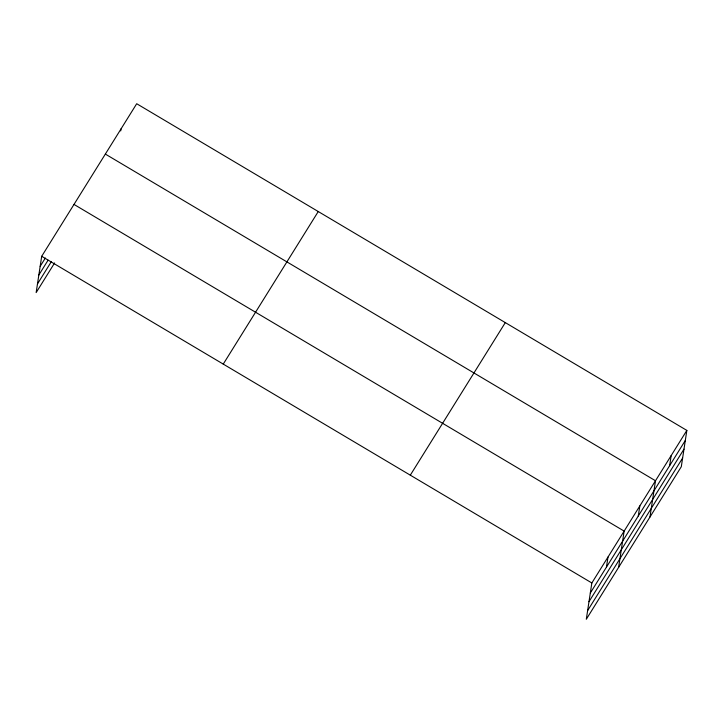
<?xml version="1.0" encoding="UTF-8"?>
<svg xmlns="http://www.w3.org/2000/svg" width="723" height="723" viewBox="0 0 723 723"><rect width="100%" height="100%" fill="white"/><g stroke="black" fill="none" stroke-linecap="round" stroke-linejoin="round"><path stroke-width="1.08" d="M686.85 430.411L591.848 582.973L586.299 619.268L681.301 466.706L686.85 430.411L136.701 103.732L41.699 256.294L36.15 292.589L54.605 262.946M120.723 130.917L121.03 128.902M606.461 567.103L607.998 557.044M618.599 567.392L624.148 531.107L73.999 204.419M638.282 515.996L639.828 505.928M649.95 517.053L655.499 480.759L105.35 154.08M669.634 465.657L671.179 455.589M40.163 266.362L45.35 258.021M38.843 275.011L48.07 260.19M37.479 283.931L51.315 261.699M223.253 364.103L318.256 211.541M410.303 475.174L505.305 322.612M590.311 593.041L685.314 440.479M588.983 601.699L683.985 449.137M587.618 610.61L682.62 458.048M41.699 256.294L591.848 582.973"/></g></svg>
